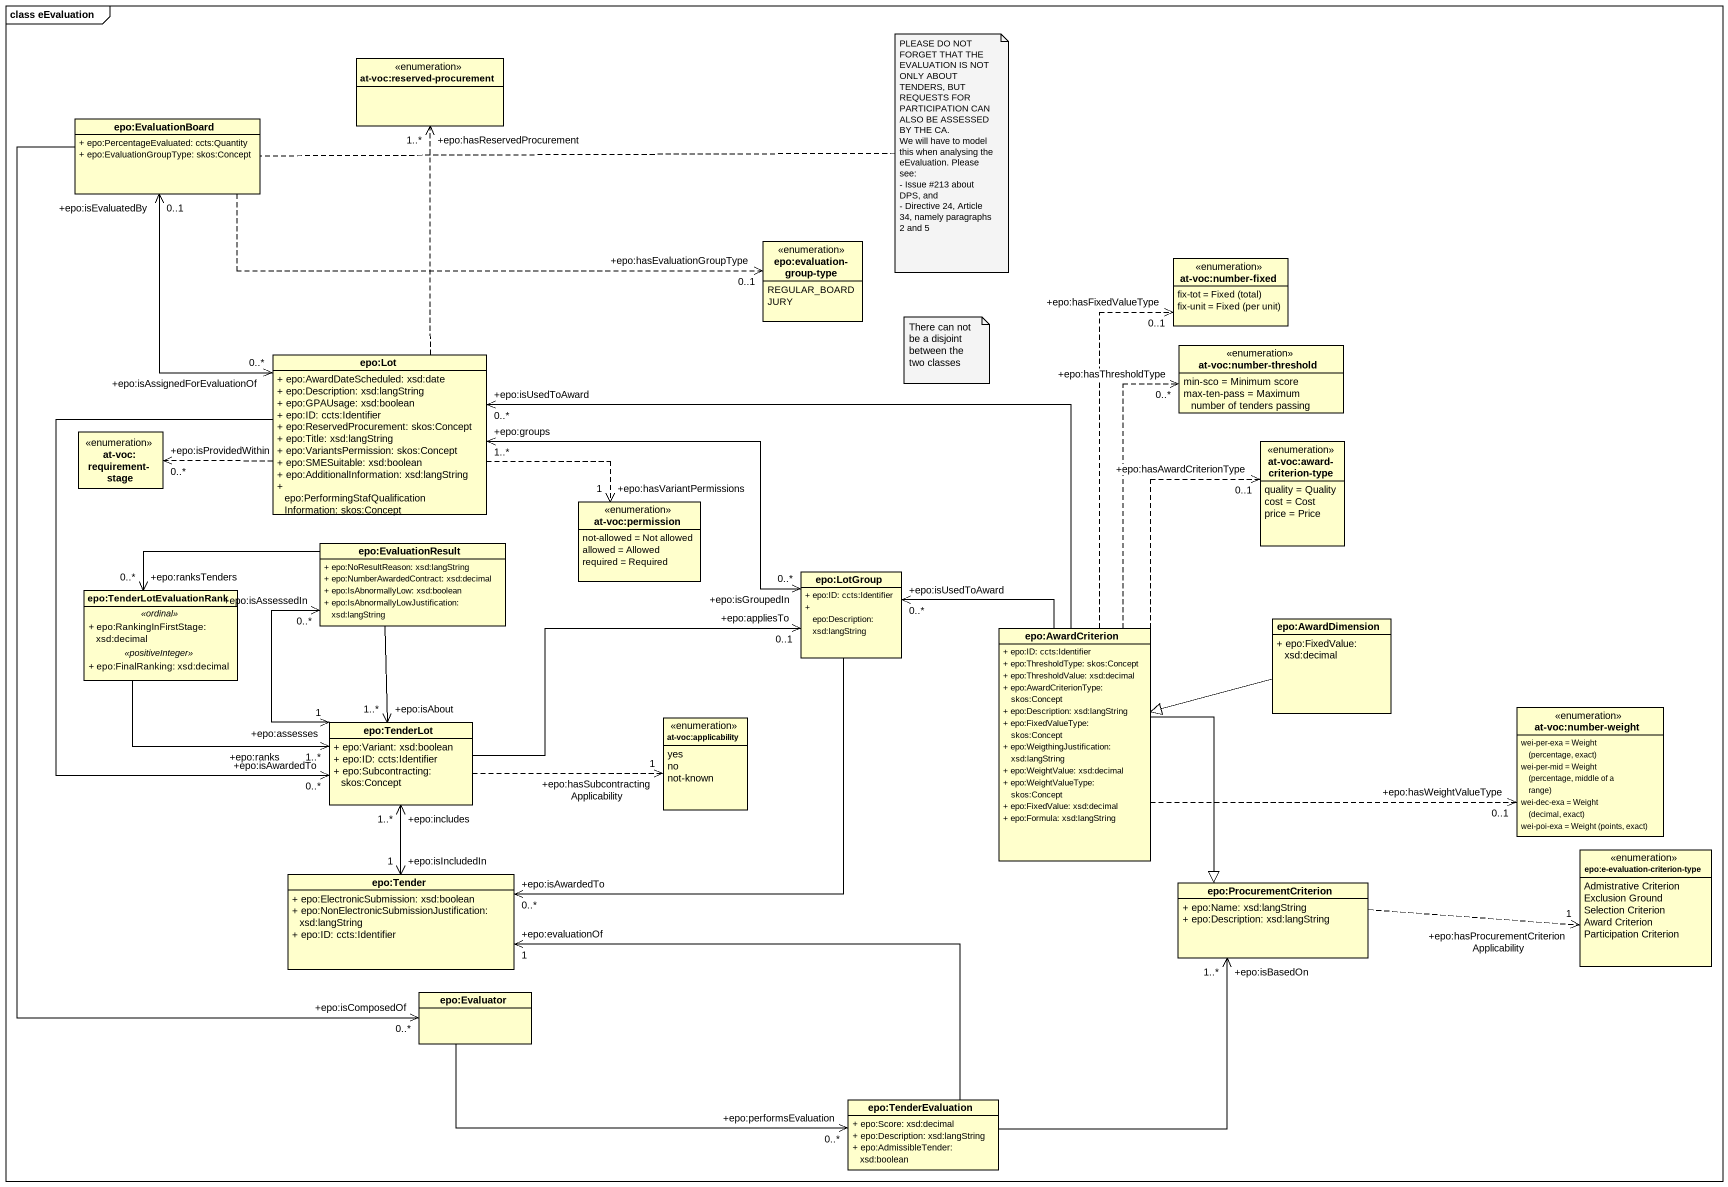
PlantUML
@startuml
mainframe class eEvaluation
hide circle
hide empty members
skinparam classAttributeIconSize 0
enum "at-voc:reserved-procurement" as at_voc_reserved_procurement
class "epo:EvaluationBoard" as epo_EvaluationBoard {
  + epo:PercentageEvaluated: ccts:Quantity
  + epo:EvaluationGroupType: skos:Concept
}
enum "epo:evaluation-group-type" as epo_evaluation_group_type {
  REGULAR_BOARD
  JURY
}
enum "at-voc:number-fixed" as at_voc_number_fixed {
  {field} fix-tot = Fixed (total)
  {field} fix-unit = Fixed (per unit)
}
enum "at-voc:number-threshold" as at_voc_number_threshold {
  min-sco = Minimum score
  max-ten-pass = Maximum number of tenders passing
}
class "epo:Lot" as epo_Lot {
  + epo:AwardDateScheduled: xsd:date
  + epo:Description: xsd:langString
  + epo:GPAUsage: xsd:boolean
  + epo:ID: ccts:Identifier
  + epo:ReservedProcurement: skos:Concept
  + epo:Title: xsd:langString
  + epo:VariantsPermission: skos:Concept
  + epo:SMESuitable: xsd:boolean
  + epo:AdditionalInformation: xsd:langString
  + epo:PerformingStafQualificationInformation: skos:Concept
}
enum "at-voc:requirement-stage" as at_voc_requirement_stage
enum "at-voc:award-criterion-type" as at_voc_award_criterion_type {
  quality = Quality
  cost = Cost
  price = Price
}
enum "at-voc:permission" as at_voc_permission {
  not-allowed = Not allowed
  allowed = Allowed
  required = Required
}
class "epo:EvaluationResult" as epo_EvaluationResult {
  + epo:NoResultReason: xsd:langString
  + epo:NumberAwardedContract: xsd:decimal
  + epo:IsAbnormallyLow: xsd:boolean
  + epo:IsAbnormallyLowJustification: xsd:langString
}
class "epo:TenderLotEvaluationRank" as epo_TenderLotEvaluationRank {
  .. <<ordinal>> ..
  + epo:RankingInFirstStage: xsd:decimal
  .. <<positiveInteger>> ..
  + epo:FinalRanking: xsd:decimal
}
class "epo:LotGroup" as epo_LotGroup {
  + epo:ID: ccts:Identifier
  + epo:Description: xsd:langString
}
class "epo:AwardCriterion" as epo_AwardCriterion {
  + epo:ID: ccts:Identifier
  + epo:ThresholdType: skos:Concept
  + epo:ThresholdValue: xsd:decimal
  + epo:AwardCriterionType: skos:Concept
  + epo:Description: xsd:langString
  + epo:FixedValueType: skos:Concept
  + epo:WeigthingJustification: xsd:langString
  + epo:WeightValue: xsd:decimal
  + epo:WeightValueType: skos:Concept
  + epo:FixedValue: xsd:decimal
  + epo:Formula: xsd:langString
}
class "epo:AwardDimension" as epo_AwardDimension {
  + epo:FixedValue: xsd:decimal
}
class "epo:TenderLot" as epo_TenderLot {
  + epo:Variant: xsd:boolean
  + epo:ID: ccts:Identifier
  + epo:Subcontracting: skos:Concept
}
enum "at-voc:applicability" as at_voc_applicability {
  yes
  no
  not-known
}
enum "at-voc:number-weight" as at_voc_number_weight {
  {field} wei-per-exa = Weight (percentage, exact)
  {field} wei-per-mid = Weight (percentage, middle of a range)
  {field} wei-dec-exa = Weight (decimal, exact)
  {field} wei-poi-exa = Weight (points, exact)
}
enum "epo:e-evaluation-criterion-type" as epo_e_evaluation_criterion {
  Admistrative Criterion
  Exclusion Ground
  Selection Criterion
  Award Criterion
  Participation Criterion
}
class "epo:Tender" as epo_Tender {
  + epo:ElectronicSubmission: xsd:boolean
  + epo:NonElectronicSubmissionJustification: xsd:langString
  + epo:ID: ccts:Identifier
}
class "epo:ProcurementCriterion" as epo_ProcurementCriterion {
  + epo:Name: xsd:langString
  + epo:Description: xsd:langString
}
class "epo:Evaluator" as epo_Evaluator
class "epo:TenderEvaluation" as epo_TenderEvaluation {
  + epo:Score: xsd:decimal
  + epo:Description: xsd:langString
  + epo:AdmissibleTender: xsd:boolean
}
epo_EvaluationBoard .right.> "+epo:hasEvaluationGroupType\n0..1" epo_evaluation_group_type
epo_EvaluationBoard "+epo:isEvaluatedBy\n0..1" <--> "+epo:isAssignedForEvaluationOf\n0..*" epo_Lot
epo_EvaluationBoard --> "+epo:isComposedOf\n0..*" epo_Evaluator
epo_Lot .up.> "+epo:hasReservedProcurement\n1..*" at_voc_reserved_procurement
epo_Lot .left.> "+epo:isProvidedWithin\n0..*" at_voc_requirement_stage
epo_Lot .right.> "+epo:hasVariantPermissions\n1" at_voc_permission
epo_Lot "+epo:groups\n1..*" <-right-> "+epo:isGroupedIn\n0..*" epo_LotGroup
epo_Lot --> "+epo:isAwardedTo\n0..*" epo_TenderLot
epo_EvaluationResult -left-> "+epo:ranksTenders\n0..*" epo_TenderLotEvaluationRank
epo_EvaluationResult --> "+epo:isAbout\n1..*" epo_TenderLot
epo_TenderLotEvaluationRank -right-> "+epo:ranks\n1..*" epo_TenderLot
epo_LotGroup --> "+epo:isAwardedTo\n0..*" epo_Tender
epo_AwardCriterion .up.> "+epo:hasFixedValueType\n0..1" at_voc_number_fixed
epo_AwardCriterion .up.> "+epo:hasThresholdType\n0..*" at_voc_number_threshold
epo_AwardCriterion -left-> "+epo:isUsedToAward\n0..*" epo_Lot
epo_AwardCriterion .up.> "+epo:hasAwardCriterionType\n0..1" at_voc_award_criterion_type
epo_AwardCriterion -left-> "+epo:isUsedToAward\n0..*" epo_LotGroup
epo_AwardCriterion .right.> "+epo:hasWeightValueType\n0..1" at_voc_number_weight
epo_AwardCriterion --|> epo_ProcurementCriterion
epo_AwardDimension -left-|> epo_AwardCriterion
epo_TenderLot "+epo:assesses\n1" <-up-> "+epo:isAssessedIn\n0..*" epo_EvaluationResult
epo_TenderLot -right-> "+epo:appliesTo\n0..1" epo_LotGroup
epo_TenderLot .right.> "+epo:hasSubcontractingApplicability\n1" at_voc_applicability
epo_Tender "+epo:isIncludedIn\n1" <-up-> "+epo:includes\n1..*" epo_TenderLot
epo_ProcurementCriterion .right.> "+epo:hasProcurementCriterionApplicability\n1" epo_e_evaluation_criterion
epo_Evaluator -right-> "+epo:performsEvaluation\n0..*" epo_TenderEvaluation
epo_TenderEvaluation -left-> "+epo:evaluationOf\n1" epo_Tender
epo_TenderEvaluation -up-> "+epo:isBasedOn\n1..*" epo_ProcurementCriterion
note right of epo_EvaluationBoard
  PLEASE DO NOT FORGET THAT THE EVALUATION IS NOT ONLY ABOUT TENDERS, BUT REQUESTS FOR PARTICIPATION CAN ALSO BE ASSESSED BY THE CA.
  We will have to model this when analysing the eEvaluation. Please see:
  - Issue #213 about DPS, and
  - Directive 24, Article 34, namely paragraphs 2 and 5
end note
note as N2
  There can not be a disjoint between the two classes
end note
@enduml
